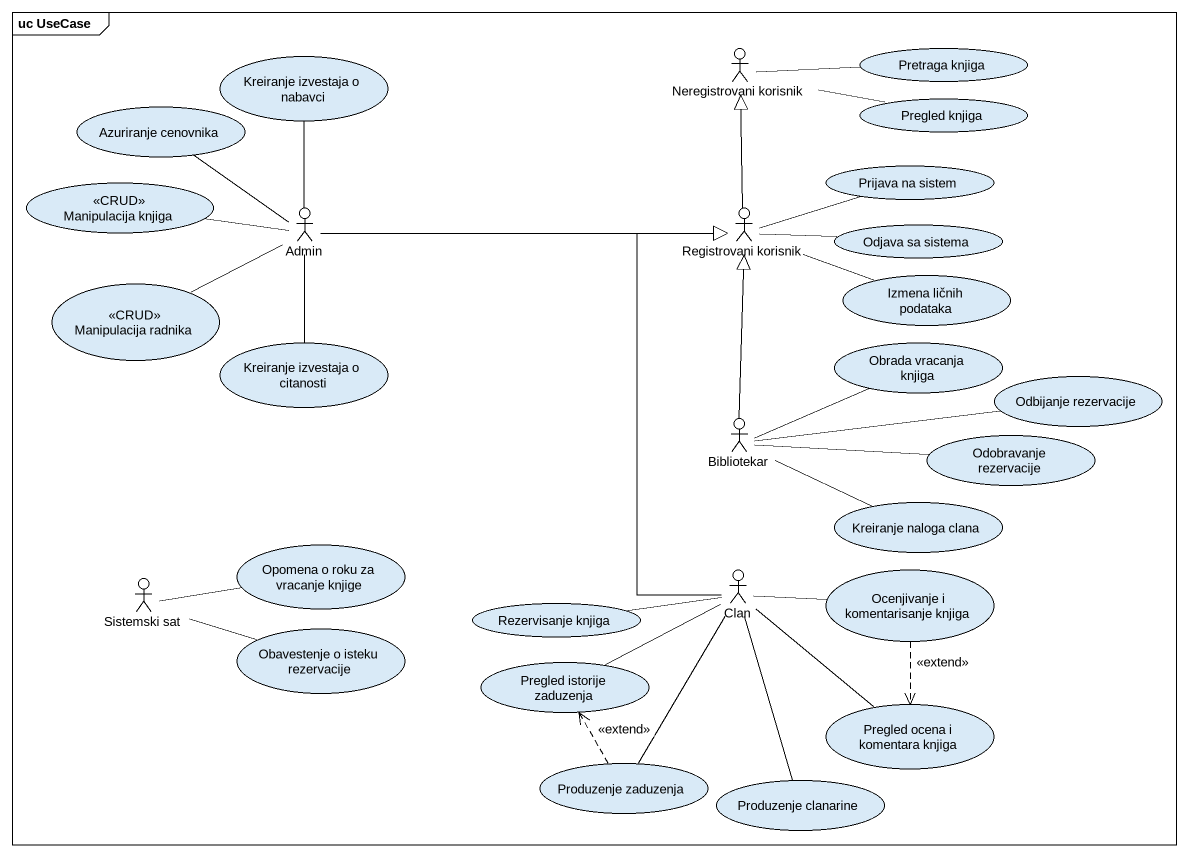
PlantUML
@startuml
mainframe uc UseCase
usecase "Kreiranje izvestaja o nabavci" as Kreiranje_izvestaja_o
actor "Neregistrovani korisnik" as Neregistrovani_korisnik
usecase "Pretraga knjiga" as Pretraga_knjiga
usecase "Azuriranje cenovnika" as Azuriranje_cenovnika
usecase "Pregled knjiga" as Pregled_knjiga
usecase "Manipulacija knjiga" as Manipulacija_knjiga <<CRUD>>
usecase "Prijava na sistem" as Prijava_na_sistem
actor Admin
actor "Registrovani korisnik" as Registrovani_korisnik
usecase "Odjava sa sistema" as Odjava_sa_sistema
usecase "Manipulacija radnika" as Manipulacija_radnika <<CRUD>>
usecase "Izmena ličnih podataka" as Izmena_ličnih_podataka
usecase "Kreiranje izvestaja o citanosti" as Kreiranje_izvestaja_o_2
usecase "Obrada vracanja knjiga" as Obrada_vracanja_knjiga
usecase "Odbijanje rezervacije" as Odbijanje_rezervacije
actor Bibliotekar
usecase "Odobravanje rezervacije" as Odobravanje_rezervacije
usecase "Kreiranje naloga clana" as Kreiranje_naloga_clana
usecase "Opomena o roku za vracanje knjige" as Opomena_o_roku_za_vracanje
actor Clan
usecase "Ocenjivanje i komentarisanje knjiga" as Ocenjivanje_i
actor "Sistemski sat" as Sistemski_sat
usecase "Obavestenje o isteku rezervacije" as Obavestenje_o_isteku
usecase "Rezervisanje knjiga" as Rezervisanje_knjiga
usecase "Pregled istorije zaduzenja" as Pregled_istorije_zaduzenja
usecase "Pregled ocena i komentara knjiga" as Pregled_ocena_i_komentara
usecase "Produzenje zaduzenja" as Produzenje_zaduzenja
usecase "Produzenje clanarine" as Produzenje_clanarine
Pretraga_knjiga -left- Neregistrovani_korisnik
Pregled_knjiga -left- Neregistrovani_korisnik
Prijava_na_sistem -left- Registrovani_korisnik
Admin -up- Kreiranje_izvestaja_o
Admin -up- Azuriranje_cenovnika
Admin -left- Manipulacija_knjiga
Admin -right-|> Registrovani_korisnik
Admin -left- Manipulacija_radnika
Admin -- Kreiranje_izvestaja_o_2
Registrovani_korisnik -up-|> Neregistrovani_korisnik
Odjava_sa_sistema -left- Registrovani_korisnik
Izmena_ličnih_podataka -left- Registrovani_korisnik
Odbijanje_rezervacije -left- Bibliotekar
Bibliotekar -up-|> Registrovani_korisnik
Bibliotekar -right- Obrada_vracanja_knjiga
Bibliotekar -right- Odobravanje_rezervacije
Bibliotekar -right- Kreiranje_naloga_clana
Opomena_o_roku_za_vracanje -left- Sistemski_sat
Clan -up-|> Registrovani_korisnik
Clan -left- Pregled_istorije_zaduzenja
Clan -- Produzenje_zaduzenja
Clan -- Produzenje_clanarine
Ocenjivanje_i -left- Clan
Ocenjivanje_i ..> Pregled_ocena_i_komentara : <<extend>>
Obavestenje_o_isteku -left- Sistemski_sat
Rezervisanje_knjiga -right- Clan
Pregled_ocena_i_komentara -up- Clan
Produzenje_zaduzenja .up.> Pregled_istorije_zaduzenja : <<extend>>
@enduml
